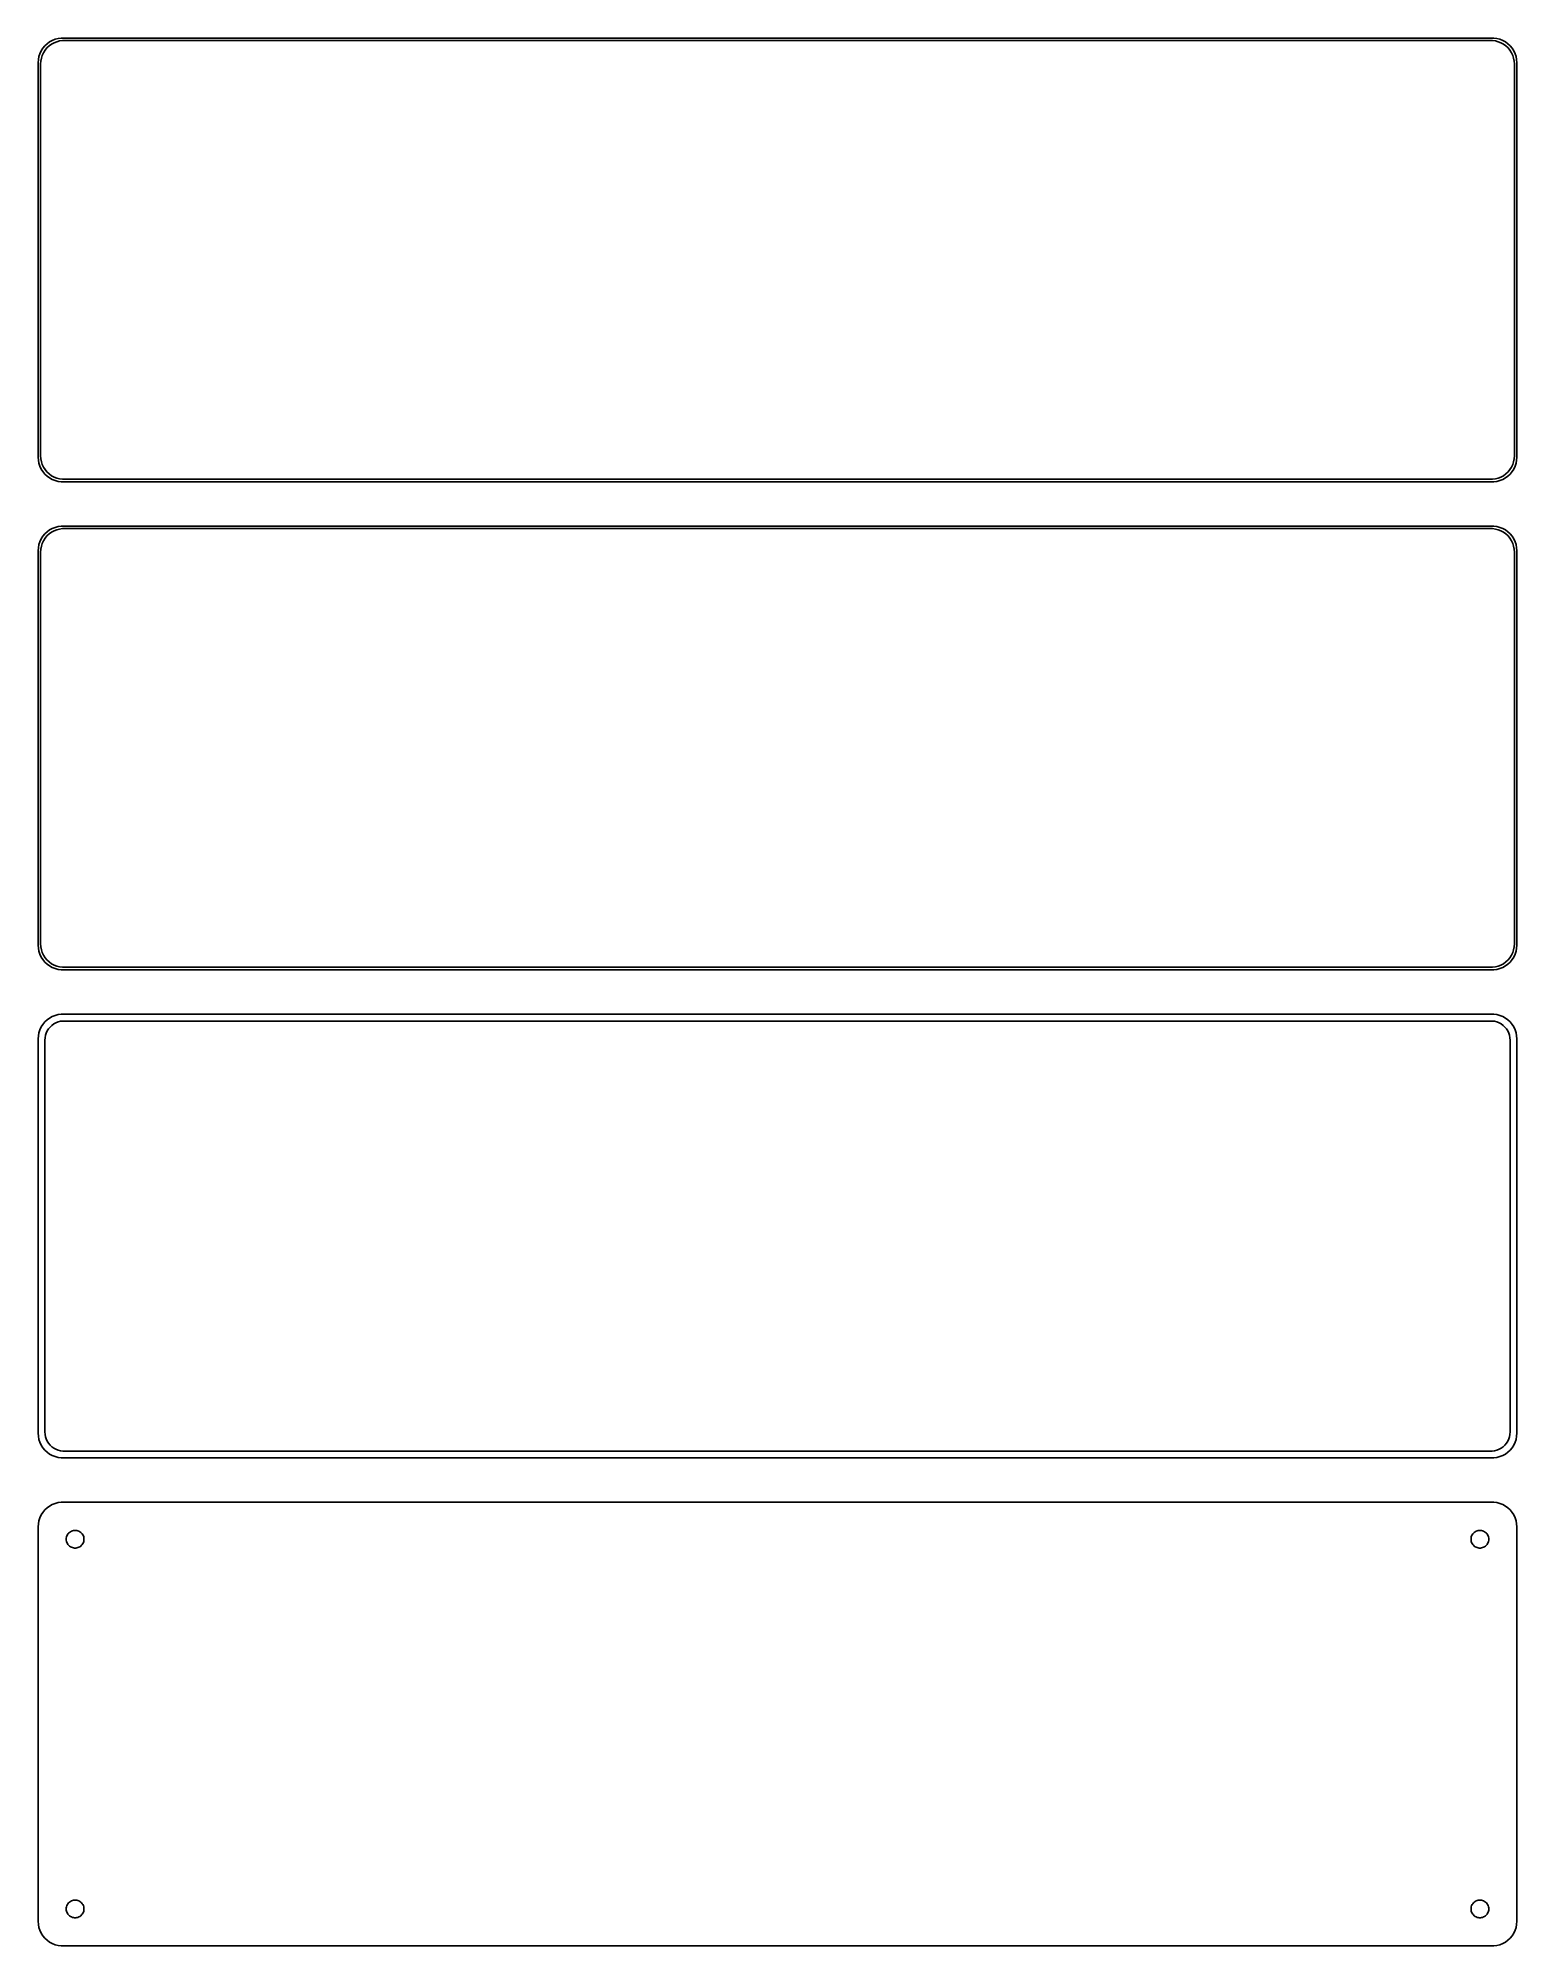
# Model space of a CAD drawing. Header units: metres. Extents: x -150 to 150, y 252 to 639.
import ezdxf

# ---------------------------------------------------------------- set-up
doc = ezdxf.new("R2010")
doc.units = ezdxf.units.M

msp = doc.modelspace()

# ---------------------------------------------------------------- linework, layer by layer
for p, q in [((-147.129, 638.524), (-147.679, 638.222)), ((-146.545, 638.755), (-147.129, 638.524)), ((-145.937, 638.911), (-146.545, 638.755)), ((-145.314, 638.99), (-145.937, 638.911)), ((145.314, 638.99), (-145.314, 638.99)), ((145.937, 638.911), (145.314, 638.99)), ((146.545, 638.755), (145.937, 638.911)), ((147.129, 638.524), (146.545, 638.755)), ((147.679, 638.222), (147.129, 638.524)), ((-149.843, 635.243), (-149.961, 634.627)), ((-149.649, 635.841), (-149.843, 635.243)), ((-149.382, 636.409), (-149.649, 635.841)), ((-149.463, 634.345), (-149.351, 634.931)), ((-149.045, 636.939), (-149.382, 636.409)), ((-149.351, 634.931), (-149.166, 635.499)), ((-149.166, 635.499), (-148.912, 636.038)), ((-148.645, 637.423), (-149.045, 636.939)), ((-148.912, 636.038), (-148.593, 636.542)), ((-148.187, 637.853), (-148.645, 637.423)), ((-148.593, 636.542), (-148.213, 637.002)), ((-148.213, 637.002), (-147.778, 637.41)), ((-147.679, 638.222), (-148.187, 637.853)), ((-147.778, 637.41), (-147.295, 637.761)), ((-147.295, 637.761), (-146.772, 638.048)), ((-146.772, 638.048), (-146.218, 638.268)), ((-146.218, 638.268), (-145.64, 638.416)), ((-145.64, 638.416), (-145.048, 638.491)), ((-145.048, 638.491), (145.048, 638.491)), ((145.048, 638.491), (145.64, 638.416)), ((145.64, 638.416), (146.218, 638.268)), ((146.218, 638.268), (146.772, 638.048)), ((146.772, 638.048), (147.295, 637.761)), ((147.295, 637.761), (147.778, 637.41)), ((148.187, 637.853), (147.679, 638.222)), ((147.778, 637.41), (148.213, 637.002)), ((148.645, 637.423), (148.187, 637.853)), ((148.213, 637.002), (148.593, 636.542)), ((148.593, 636.542), (148.912, 636.038)), ((149.045, 636.939), (148.645, 637.423)), ((148.912, 636.038), (149.166, 635.499)), ((149.382, 636.409), (149.045, 636.939)), ((149.166, 635.499), (149.351, 634.931)), ((149.351, 634.931), (149.463, 634.345)), ((149.649, 635.841), (149.382, 636.409)), ((149.843, 635.243), (149.649, 635.841)), ((149.961, 634.627), (149.843, 635.243)), ((-149.961, 634.627), (-150, 634)), ((-150, 634), (-150, 554)), ((-149.5, 633.75), (-149.463, 634.345)), ((-149.5, 554.25), (-149.5, 633.75)), ((149.463, 634.345), (149.5, 633.75)), ((149.5, 633.75), (149.5, 554.25)), ((150, 634), (149.961, 634.627)), ((150, 554), (150, 634)), ((-150, 554), (-149.961, 553.373)), ((-149.463, 553.655), (-149.5, 554.25)), ((-149.351, 553.069), (-149.463, 553.655)), ((149.463, 553.655), (149.351, 553.069)), ((149.5, 554.25), (149.463, 553.655)), ((149.961, 553.373), (150, 554)), ((-149.961, 553.373), (-149.843, 552.757)), ((-149.843, 552.757), (-149.649, 552.159)), ((-149.649, 552.159), (-149.382, 551.591)), ((-149.382, 551.591), (-149.045, 551.061)), ((-149.166, 552.501), (-149.351, 553.069)), ((-148.912, 551.962), (-149.166, 552.501)), ((-149.045, 551.061), (-148.645, 550.577)), ((-148.593, 551.458), (-148.912, 551.962)), ((-148.645, 550.577), (-148.187, 550.147)), ((-148.213, 550.998), (-148.593, 551.458)), ((-147.778, 550.59), (-148.213, 550.998)), ((-148.187, 550.147), (-147.679, 549.778)), ((-147.295, 550.239), (-147.778, 550.59)), ((-147.679, 549.778), (-147.129, 549.476)), ((-146.772, 549.952), (-147.295, 550.239)), ((-146.218, 549.732), (-146.772, 549.952)), ((-145.64, 549.584), (-146.218, 549.732)), ((-145.048, 549.509), (-145.64, 549.584)), ((145.64, 549.584), (145.048, 549.509)), ((146.218, 549.732), (145.64, 549.584)), ((146.772, 549.952), (146.218, 549.732)), ((147.295, 550.239), (146.772, 549.952)), ((147.129, 549.476), (147.679, 549.778)), ((147.778, 550.59), (147.295, 550.239)), ((147.679, 549.778), (148.187, 550.147)), ((148.213, 550.998), (147.778, 550.59)), ((148.187, 550.147), (148.645, 550.577)), ((148.593, 551.458), (148.213, 550.998)), ((148.912, 551.962), (148.593, 551.458)), ((148.645, 550.577), (149.045, 551.061)), ((149.166, 552.501), (148.912, 551.962)), ((149.045, 551.061), (149.382, 551.591)), ((149.351, 553.069), (149.166, 552.501)), ((149.382, 551.591), (149.649, 552.159)), ((149.649, 552.159), (149.843, 552.757)), ((149.843, 552.757), (149.961, 553.373)), ((-147.129, 549.476), (-146.545, 549.245)), ((-146.545, 549.245), (-145.937, 549.089)), ((-145.937, 549.089), (-145.314, 549.01)), ((-145.314, 549.01), (145.314, 549.01)), ((145.048, 549.509), (-145.048, 549.509)), ((145.314, 549.01), (145.937, 549.089)), ((145.937, 549.089), (146.545, 549.245)), ((146.545, 549.245), (147.129, 549.476)), ((-149.045, 537.939), (-149.382, 537.409)), ((-148.645, 538.423), (-149.045, 537.939)), ((-148.187, 538.853), (-148.645, 538.423)), ((-148.593, 537.542), (-148.213, 538.002)), ((-148.213, 538.002), (-147.778, 538.41)), ((-147.679, 539.222), (-148.187, 538.853)), ((-147.778, 538.41), (-147.295, 538.761)), ((-147.129, 539.524), (-147.679, 539.222)), ((-147.295, 538.761), (-146.772, 539.048)), ((-146.545, 539.755), (-147.129, 539.524)), ((-146.772, 539.048), (-146.218, 539.268)), ((-145.937, 539.911), (-146.545, 539.755)), ((-146.218, 539.268), (-145.64, 539.416)), ((-145.314, 539.99), (-145.937, 539.911)), ((-145.64, 539.416), (-145.048, 539.491)), ((145.314, 539.99), (-145.314, 539.99)), ((-145.048, 539.491), (145.048, 539.491)), ((145.048, 539.491), (145.64, 539.416)), ((145.937, 539.911), (145.314, 539.99)), ((145.64, 539.416), (146.218, 539.268)), ((146.545, 539.755), (145.937, 539.911)), ((146.218, 539.268), (146.772, 539.048)), ((147.129, 539.524), (146.545, 539.755)), ((146.772, 539.048), (147.295, 538.761)), ((147.679, 539.222), (147.129, 539.524)), ((147.295, 538.761), (147.778, 538.41)), ((148.187, 538.853), (147.679, 539.222)), ((147.778, 538.41), (148.213, 538.002)), ((148.645, 538.423), (148.187, 538.853)), ((148.213, 538.002), (148.593, 537.542)), ((149.045, 537.939), (148.645, 538.423)), ((149.382, 537.409), (149.045, 537.939)), ((-149.961, 535.627), (-150, 535)), ((-150, 535), (-150, 455)), ((-149.843, 536.243), (-149.961, 535.627)), ((-149.649, 536.841), (-149.843, 536.243)), ((-149.382, 537.409), (-149.649, 536.841)), ((-149.5, 534.75), (-149.463, 535.345)), ((-149.5, 455.25), (-149.5, 534.75)), ((-149.463, 535.345), (-149.351, 535.931)), ((-149.351, 535.931), (-149.166, 536.499)), ((-149.166, 536.499), (-148.912, 537.038)), ((-148.912, 537.038), (-148.593, 537.542)), ((148.593, 537.542), (148.912, 537.038)), ((148.912, 537.038), (149.166, 536.499)), ((149.166, 536.499), (149.351, 535.931)), ((149.351, 535.931), (149.463, 535.345)), ((149.649, 536.841), (149.382, 537.409)), ((149.463, 535.345), (149.5, 534.75)), ((149.5, 534.75), (149.5, 455.25)), ((149.843, 536.243), (149.649, 536.841)), ((149.961, 535.627), (149.843, 536.243)), ((150, 535), (149.961, 535.627)), ((150, 455), (150, 535)), ((-150, 455), (-149.961, 454.373)), ((-149.961, 454.373), (-149.843, 453.757)), ((-149.843, 453.757), (-149.649, 453.159)), ((-149.649, 453.159), (-149.382, 452.591)), ((-149.463, 454.655), (-149.5, 455.25)), ((-149.351, 454.069), (-149.463, 454.655)), ((-149.166, 453.501), (-149.351, 454.069)), ((-148.912, 452.962), (-149.166, 453.501)), ((-148.593, 452.458), (-148.912, 452.962)), ((148.912, 452.962), (148.593, 452.458)), ((149.166, 453.501), (148.912, 452.962)), ((149.351, 454.069), (149.166, 453.501)), ((149.463, 454.655), (149.351, 454.069)), ((149.382, 452.591), (149.649, 453.159)), ((149.5, 455.25), (149.463, 454.655)), ((149.649, 453.159), (149.843, 453.757)), ((149.843, 453.757), (149.961, 454.373)), ((149.961, 454.373), (150, 455)), ((-149.382, 452.591), (-149.045, 452.061)), ((-149.045, 452.061), (-148.645, 451.577)), ((-148.645, 451.577), (-148.187, 451.147)), ((-148.213, 451.998), (-148.593, 452.458)), ((-147.778, 451.59), (-148.213, 451.998)), ((-148.187, 451.147), (-147.679, 450.778)), ((-147.295, 451.239), (-147.778, 451.59)), ((-147.679, 450.778), (-147.129, 450.476)), ((-146.772, 450.952), (-147.295, 451.239)), ((-147.129, 450.476), (-146.545, 450.245)), ((-146.218, 450.732), (-146.772, 450.952)), ((-146.545, 450.245), (-145.937, 450.089)), ((-145.64, 450.584), (-146.218, 450.732)), ((-145.937, 450.089), (-145.314, 450.01)), ((-145.048, 450.509), (-145.64, 450.584)), ((-145.314, 450.01), (145.314, 450.01)), ((145.048, 450.509), (-145.048, 450.509)), ((145.64, 450.584), (145.048, 450.509)), ((145.314, 450.01), (145.937, 450.089)), ((146.218, 450.732), (145.64, 450.584)), ((145.937, 450.089), (146.545, 450.245)), ((146.772, 450.952), (146.218, 450.732)), ((146.545, 450.245), (147.129, 450.476)), ((147.295, 451.239), (146.772, 450.952)), ((147.129, 450.476), (147.679, 450.778)), ((147.778, 451.59), (147.295, 451.239)), ((147.679, 450.778), (148.187, 451.147)), ((148.213, 451.998), (147.778, 451.59)), ((148.187, 451.147), (148.645, 451.577)), ((148.593, 452.458), (148.213, 451.998)), ((148.645, 451.577), (149.045, 452.061)), ((149.045, 452.061), (149.382, 452.591)), ((-149.649, 437.841), (-149.843, 437.243)), ((-149.382, 438.409), (-149.649, 437.841)), ((-149.045, 438.939), (-149.382, 438.409)), ((-148.645, 439.423), (-149.045, 438.939)), ((-148.187, 439.853), (-148.645, 439.423)), ((-148.348, 437.174), (-148.141, 437.614)), ((-147.679, 440.222), (-148.187, 439.853)), ((-148.141, 437.614), (-147.88, 438.024)), ((-147.88, 438.024), (-147.571, 438.399)), ((-147.129, 440.524), (-147.679, 440.222)), ((-147.571, 438.399), (-147.216, 438.731)), ((-147.216, 438.731), (-146.823, 439.017)), ((-146.545, 440.755), (-147.129, 440.524)), ((-146.823, 439.017), (-146.398, 439.251)), ((-145.937, 440.911), (-146.545, 440.755)), ((-146.398, 439.251), (-145.946, 439.43)), ((-145.946, 439.43), (-145.475, 439.551)), ((-145.314, 440.99), (-145.937, 440.911)), ((-145.475, 439.551), (-144.993, 439.612)), ((145.314, 440.99), (-145.314, 440.99)), ((-144.993, 439.612), (144.993, 439.612)), ((144.993, 439.612), (145.475, 439.551)), ((145.937, 440.911), (145.314, 440.99)), ((145.475, 439.551), (145.946, 439.43)), ((146.545, 440.755), (145.937, 440.911)), ((145.946, 439.43), (146.398, 439.251)), ((146.398, 439.251), (146.823, 439.017)), ((147.129, 440.524), (146.545, 440.755)), ((146.823, 439.017), (147.216, 438.731)), ((147.679, 440.222), (147.129, 440.524)), ((147.216, 438.731), (147.571, 438.399)), ((147.571, 438.399), (147.88, 438.024)), ((148.187, 439.853), (147.679, 440.222)), ((147.88, 438.024), (148.141, 437.614)), ((148.141, 437.614), (148.348, 437.174)), ((148.645, 439.423), (148.187, 439.853)), ((149.045, 438.939), (148.645, 439.423)), ((149.382, 438.409), (149.045, 438.939)), ((149.649, 437.841), (149.382, 438.409)), ((149.843, 437.243), (149.649, 437.841)), ((-149.961, 436.627), (-150, 436)), ((-150, 436), (-150, 356)), ((-149.843, 437.243), (-149.961, 436.627)), ((-148.619, 435.75), (-148.589, 436.235)), ((-148.619, 356.25), (-148.619, 435.75)), ((-148.589, 436.235), (-148.498, 436.712)), ((-148.498, 436.712), (-148.348, 437.174)), ((148.348, 437.174), (148.498, 436.712)), ((148.498, 436.712), (148.589, 436.235)), ((148.589, 436.235), (148.619, 435.75)), ((148.619, 435.75), (148.619, 356.25)), ((149.961, 436.627), (149.843, 437.243)), ((150, 436), (149.961, 436.627)), ((150, 356), (150, 436)), ((-148.589, 355.765), (-148.619, 356.25)), ((148.619, 356.25), (148.589, 355.765)), ((-150, 356), (-149.961, 355.373)), ((-149.961, 355.373), (-149.843, 354.757)), ((-149.843, 354.757), (-149.649, 354.159)), ((-149.649, 354.159), (-149.382, 353.591)), ((-149.382, 353.591), (-149.045, 353.061)), ((-149.045, 353.061), (-148.645, 352.577)), ((-148.645, 352.577), (-148.187, 352.147)), ((-148.498, 355.288), (-148.589, 355.765)), ((-148.348, 354.826), (-148.498, 355.288)), ((-148.141, 354.386), (-148.348, 354.826)), ((-147.88, 353.976), (-148.141, 354.386)), ((-147.571, 353.601), (-147.88, 353.976)), ((-147.216, 353.269), (-147.571, 353.601)), ((-146.823, 352.983), (-147.216, 353.269)), ((-146.398, 352.749), (-146.823, 352.983)), ((-145.946, 352.57), (-146.398, 352.749)), ((-145.475, 352.449), (-145.946, 352.57)), ((-144.993, 352.388), (-145.475, 352.449)), ((144.993, 352.388), (-144.993, 352.388)), ((145.475, 352.449), (144.993, 352.388)), ((145.946, 352.57), (145.475, 352.449)), ((146.398, 352.749), (145.946, 352.57)), ((146.823, 352.983), (146.398, 352.749)), ((147.216, 353.269), (146.823, 352.983)), ((147.571, 353.601), (147.216, 353.269)), ((147.88, 353.976), (147.571, 353.601)), ((148.141, 354.386), (147.88, 353.976)), ((148.348, 354.826), (148.141, 354.386)), ((148.187, 352.147), (148.645, 352.577)), ((148.498, 355.288), (148.348, 354.826)), ((148.589, 355.765), (148.498, 355.288)), ((148.645, 352.577), (149.045, 353.061)), ((149.045, 353.061), (149.382, 353.591)), ((149.382, 353.591), (149.649, 354.159)), ((149.649, 354.159), (149.843, 354.757)), ((149.843, 354.757), (149.961, 355.373)), ((149.961, 355.373), (150, 356)), ((-148.187, 352.147), (-147.679, 351.778)), ((-147.679, 351.778), (-147.129, 351.476)), ((-147.129, 351.476), (-146.545, 351.245)), ((-146.545, 351.245), (-145.937, 351.089)), ((-145.937, 351.089), (-145.314, 351.01)), ((-145.314, 351.01), (145.314, 351.01)), ((145.314, 351.01), (145.937, 351.089)), ((145.937, 351.089), (146.545, 351.245)), ((146.545, 351.245), (147.129, 351.476)), ((147.129, 351.476), (147.679, 351.778)), ((147.679, 351.778), (148.187, 352.147)), ((-148.187, 340.853), (-148.645, 340.423)), ((-147.679, 341.222), (-148.187, 340.853)), ((-147.129, 341.524), (-147.679, 341.222)), ((-146.545, 341.755), (-147.129, 341.524)), ((-145.937, 341.911), (-146.545, 341.755)), ((-145.314, 341.99), (-145.937, 341.911)), ((145.314, 341.99), (-145.314, 341.99)), ((145.937, 341.911), (145.314, 341.99)), ((146.545, 341.755), (145.937, 341.911)), ((147.129, 341.524), (146.545, 341.755)), ((147.679, 341.222), (147.129, 341.524)), ((148.187, 340.853), (147.679, 341.222)), ((148.645, 340.423), (148.187, 340.853)), ((-149.961, 337.627), (-150, 337)), ((-150, 337), (-150, 257)), ((-149.843, 338.243), (-149.961, 337.627)), ((-149.649, 338.841), (-149.843, 338.243)), ((-149.382, 339.409), (-149.649, 338.841)), ((-149.045, 339.939), (-149.382, 339.409)), ((-148.645, 340.423), (-149.045, 339.939)), ((149.045, 339.939), (148.645, 340.423)), ((149.382, 339.409), (149.045, 339.939)), ((149.649, 338.841), (149.382, 339.409)), ((149.843, 338.243), (149.649, 338.841)), ((149.961, 337.627), (149.843, 338.243)), ((150, 337), (149.961, 337.627)), ((150, 257), (150, 337)), ((-144.3, 334.5), (-144.286, 334.726)), ((-144.286, 334.274), (-144.3, 334.5)), ((-144.286, 334.726), (-144.243, 334.948)), ((-144.243, 334.052), (-144.286, 334.274)), ((-144.243, 334.948), (-144.174, 335.163)), ((-144.174, 333.837), (-144.243, 334.052)), ((-144.174, 335.163), (-144.077, 335.367)), ((-144.077, 333.633), (-144.174, 333.837)), ((-144.077, 335.367), (-143.956, 335.558)), ((-143.956, 333.442), (-144.077, 333.633)), ((-143.956, 335.558), (-143.812, 335.732)), ((-143.812, 333.268), (-143.956, 333.442)), ((-143.812, 335.732), (-143.647, 335.887)), ((-143.647, 333.113), (-143.812, 333.268)), ((-143.647, 335.887), (-143.464, 336.02)), ((-143.464, 332.98), (-143.647, 333.113)), ((-143.464, 336.02), (-143.266, 336.129)), ((-143.266, 332.871), (-143.464, 332.98)), ((-143.266, 336.129), (-143.056, 336.212)), ((-143.056, 332.788), (-143.266, 332.871)), ((-143.056, 336.212), (-142.837, 336.268)), ((-142.837, 336.268), (-142.613, 336.296)), ((-142.613, 336.296), (-142.387, 336.296)), ((-142.387, 336.296), (-142.163, 336.268)), ((-142.163, 336.268), (-141.944, 336.212)), ((-141.944, 336.212), (-141.734, 336.129)), ((-141.734, 332.871), (-141.944, 332.788)), ((-141.734, 336.129), (-141.536, 336.02)), ((-141.536, 332.98), (-141.734, 332.871)), ((-141.536, 336.02), (-141.353, 335.887)), ((-141.353, 333.113), (-141.536, 332.98)), ((-141.353, 335.887), (-141.188, 335.732)), ((-141.188, 333.268), (-141.353, 333.113)), ((-141.188, 335.732), (-141.044, 335.558)), ((-141.044, 333.442), (-141.188, 333.268)), ((-141.044, 335.558), (-140.923, 335.367)), ((-140.923, 333.633), (-141.044, 333.442)), ((-140.923, 335.367), (-140.826, 335.163)), ((-140.826, 333.837), (-140.923, 333.633)), ((-140.826, 335.163), (-140.757, 334.948)), ((-140.757, 334.052), (-140.826, 333.837)), ((-140.757, 334.948), (-140.714, 334.726)), ((-140.714, 334.274), (-140.757, 334.052)), ((-140.714, 334.726), (-140.7, 334.5)), ((-140.7, 334.5), (-140.714, 334.274)), ((140.7, 334.5), (140.714, 334.726)), ((140.714, 334.274), (140.7, 334.5)), ((140.714, 334.726), (140.757, 334.948)), ((140.757, 334.052), (140.714, 334.274)), ((140.757, 334.948), (140.826, 335.163)), ((140.826, 333.837), (140.757, 334.052)), ((140.826, 335.163), (140.923, 335.367)), ((140.923, 333.633), (140.826, 333.837)), ((140.923, 335.367), (141.044, 335.558)), ((141.044, 333.442), (140.923, 333.633)), ((141.044, 335.558), (141.188, 335.732)), ((141.188, 333.268), (141.044, 333.442)), ((141.188, 335.732), (141.353, 335.887)), ((141.353, 333.113), (141.188, 333.268)), ((141.353, 335.887), (141.536, 336.02)), ((141.536, 332.98), (141.353, 333.113)), ((141.536, 336.02), (141.734, 336.129)), ((141.734, 332.871), (141.536, 332.98)), ((141.734, 336.129), (141.944, 336.212)), ((141.944, 332.788), (141.734, 332.871)), ((141.944, 336.212), (142.163, 336.268)), ((142.163, 336.268), (142.387, 336.296)), ((142.387, 336.296), (142.613, 336.296)), ((142.613, 336.296), (142.837, 336.268)), ((142.837, 336.268), (143.056, 336.212)), ((143.056, 336.212), (143.266, 336.129)), ((143.266, 332.871), (143.056, 332.788)), ((143.266, 336.129), (143.464, 336.02)), ((143.464, 332.98), (143.266, 332.871)), ((143.464, 336.02), (143.647, 335.887)), ((143.647, 333.113), (143.464, 332.98)), ((143.647, 335.887), (143.812, 335.732)), ((143.812, 333.268), (143.647, 333.113)), ((143.812, 335.732), (143.956, 335.558)), ((143.956, 333.442), (143.812, 333.268)), ((143.956, 335.558), (144.077, 335.367)), ((144.077, 333.633), (143.956, 333.442)), ((144.077, 335.367), (144.174, 335.163)), ((144.174, 333.837), (144.077, 333.633)), ((144.174, 335.163), (144.243, 334.948)), ((144.243, 334.052), (144.174, 333.837)), ((144.243, 334.948), (144.286, 334.726)), ((144.286, 334.274), (144.243, 334.052)), ((144.286, 334.726), (144.3, 334.5)), ((144.3, 334.5), (144.286, 334.274)), ((-142.837, 332.732), (-143.056, 332.788)), ((-142.613, 332.704), (-142.837, 332.732)), ((-142.387, 332.704), (-142.613, 332.704)), ((-142.163, 332.732), (-142.387, 332.704)), ((-141.944, 332.788), (-142.163, 332.732)), ((142.163, 332.732), (141.944, 332.788)), ((142.387, 332.704), (142.163, 332.732)), ((142.613, 332.704), (142.387, 332.704)), ((142.837, 332.732), (142.613, 332.704)), ((143.056, 332.788), (142.837, 332.732)), ((-144.3, 259.5), (-144.286, 259.726)), ((-144.286, 259.274), (-144.3, 259.5)), ((-144.286, 259.726), (-144.243, 259.948)), ((-144.243, 259.948), (-144.174, 260.163)), ((-144.174, 260.163), (-144.077, 260.367)), ((-144.077, 260.367), (-143.956, 260.558)), ((-143.956, 260.558), (-143.812, 260.732)), ((-143.812, 260.732), (-143.647, 260.887)), ((-143.647, 260.887), (-143.464, 261.02)), ((-143.464, 261.02), (-143.266, 261.129)), ((-143.266, 261.129), (-143.056, 261.212)), ((-143.056, 261.212), (-142.837, 261.268)), ((-142.837, 261.268), (-142.613, 261.296)), ((-142.613, 261.296), (-142.387, 261.296)), ((-142.387, 261.296), (-142.163, 261.268)), ((-142.163, 261.268), (-141.944, 261.212)), ((-141.944, 261.212), (-141.734, 261.129)), ((-141.734, 261.129), (-141.536, 261.02)), ((-141.536, 261.02), (-141.353, 260.887)), ((-141.353, 260.887), (-141.188, 260.732)), ((-141.188, 260.732), (-141.044, 260.558)), ((-141.044, 260.558), (-140.923, 260.367)), ((-140.923, 260.367), (-140.826, 260.163)), ((-140.826, 260.163), (-140.757, 259.948)), ((-140.757, 259.948), (-140.714, 259.726)), ((-140.714, 259.726), (-140.7, 259.5)), ((-140.7, 259.5), (-140.714, 259.274)), ((140.7, 259.5), (140.714, 259.726)), ((140.714, 259.274), (140.7, 259.5)), ((140.714, 259.726), (140.757, 259.948)), ((140.757, 259.948), (140.826, 260.163)), ((140.826, 260.163), (140.923, 260.367)), ((140.923, 260.367), (141.044, 260.558)), ((141.044, 260.558), (141.188, 260.732)), ((141.188, 260.732), (141.353, 260.887)), ((141.353, 260.887), (141.536, 261.02)), ((141.536, 261.02), (141.734, 261.129)), ((141.734, 261.129), (141.944, 261.212)), ((141.944, 261.212), (142.163, 261.268)), ((142.163, 261.268), (142.387, 261.296)), ((142.387, 261.296), (142.613, 261.296)), ((142.613, 261.296), (142.837, 261.268)), ((142.837, 261.268), (143.056, 261.212)), ((143.056, 261.212), (143.266, 261.129)), ((143.266, 261.129), (143.464, 261.02)), ((143.464, 261.02), (143.647, 260.887)), ((143.647, 260.887), (143.812, 260.732)), ((143.812, 260.732), (143.956, 260.558)), ((143.956, 260.558), (144.077, 260.367)), ((144.077, 260.367), (144.174, 260.163)), ((144.174, 260.163), (144.243, 259.948)), ((144.243, 259.948), (144.286, 259.726)), ((144.286, 259.726), (144.3, 259.5)), ((144.3, 259.5), (144.286, 259.274)), ((-150, 257), (-149.961, 256.373)), ((-149.961, 256.373), (-149.843, 255.757)), ((-149.843, 255.757), (-149.649, 255.159)), ((-144.243, 259.052), (-144.286, 259.274)), ((-144.174, 258.837), (-144.243, 259.052)), ((-144.077, 258.633), (-144.174, 258.837)), ((-143.956, 258.442), (-144.077, 258.633)), ((-143.812, 258.268), (-143.956, 258.442)), ((-143.647, 258.113), (-143.812, 258.268)), ((-143.464, 257.98), (-143.647, 258.113)), ((-143.266, 257.871), (-143.464, 257.98)), ((-143.056, 257.788), (-143.266, 257.871)), ((-142.837, 257.732), (-143.056, 257.788)), ((-142.613, 257.704), (-142.837, 257.732)), ((-142.387, 257.704), (-142.613, 257.704)), ((-142.163, 257.732), (-142.387, 257.704)), ((-141.944, 257.788), (-142.163, 257.732)), ((-141.734, 257.871), (-141.944, 257.788)), ((-141.536, 257.98), (-141.734, 257.871)), ((-141.353, 258.113), (-141.536, 257.98)), ((-141.188, 258.268), (-141.353, 258.113)), ((-141.044, 258.442), (-141.188, 258.268)), ((-140.923, 258.633), (-141.044, 258.442)), ((-140.826, 258.837), (-140.923, 258.633)), ((-140.757, 259.052), (-140.826, 258.837)), ((-140.714, 259.274), (-140.757, 259.052)), ((140.757, 259.052), (140.714, 259.274)), ((140.826, 258.837), (140.757, 259.052)), ((140.923, 258.633), (140.826, 258.837)), ((141.044, 258.442), (140.923, 258.633)), ((141.188, 258.268), (141.044, 258.442)), ((141.353, 258.113), (141.188, 258.268)), ((141.536, 257.98), (141.353, 258.113)), ((141.734, 257.871), (141.536, 257.98)), ((141.944, 257.788), (141.734, 257.871)), ((142.163, 257.732), (141.944, 257.788)), ((142.387, 257.704), (142.163, 257.732)), ((142.613, 257.704), (142.387, 257.704)), ((142.837, 257.732), (142.613, 257.704)), ((143.056, 257.788), (142.837, 257.732)), ((143.266, 257.871), (143.056, 257.788)), ((143.464, 257.98), (143.266, 257.871)), ((143.647, 258.113), (143.464, 257.98)), ((143.812, 258.268), (143.647, 258.113)), ((143.956, 258.442), (143.812, 258.268)), ((144.077, 258.633), (143.956, 258.442)), ((144.174, 258.837), (144.077, 258.633)), ((144.243, 259.052), (144.174, 258.837)), ((144.286, 259.274), (144.243, 259.052)), ((149.649, 255.159), (149.843, 255.757)), ((149.843, 255.757), (149.961, 256.373)), ((149.961, 256.373), (150, 257)), ((-149.649, 255.159), (-149.382, 254.591)), ((-149.382, 254.591), (-149.045, 254.061)), ((-149.045, 254.061), (-148.645, 253.577)), ((-148.645, 253.577), (-148.187, 253.147)), ((-148.187, 253.147), (-147.679, 252.778)), ((-147.679, 252.778), (-147.129, 252.476)), ((-147.129, 252.476), (-146.545, 252.245)), ((-146.545, 252.245), (-145.937, 252.089)), ((-145.937, 252.089), (-145.314, 252.01)), ((-145.314, 252.01), (145.314, 252.01)), ((145.314, 252.01), (145.937, 252.089)), ((145.937, 252.089), (146.545, 252.245)), ((146.545, 252.245), (147.129, 252.476)), ((147.129, 252.476), (147.679, 252.778)), ((147.679, 252.778), (148.187, 253.147)), ((148.187, 253.147), (148.645, 253.577)), ((148.645, 253.577), (149.045, 254.061)), ((149.045, 254.061), (149.382, 254.591)), ((149.382, 254.591), (149.649, 255.159))]:
    msp.add_line(p, q)

doc.saveas('drawing.dxf')
